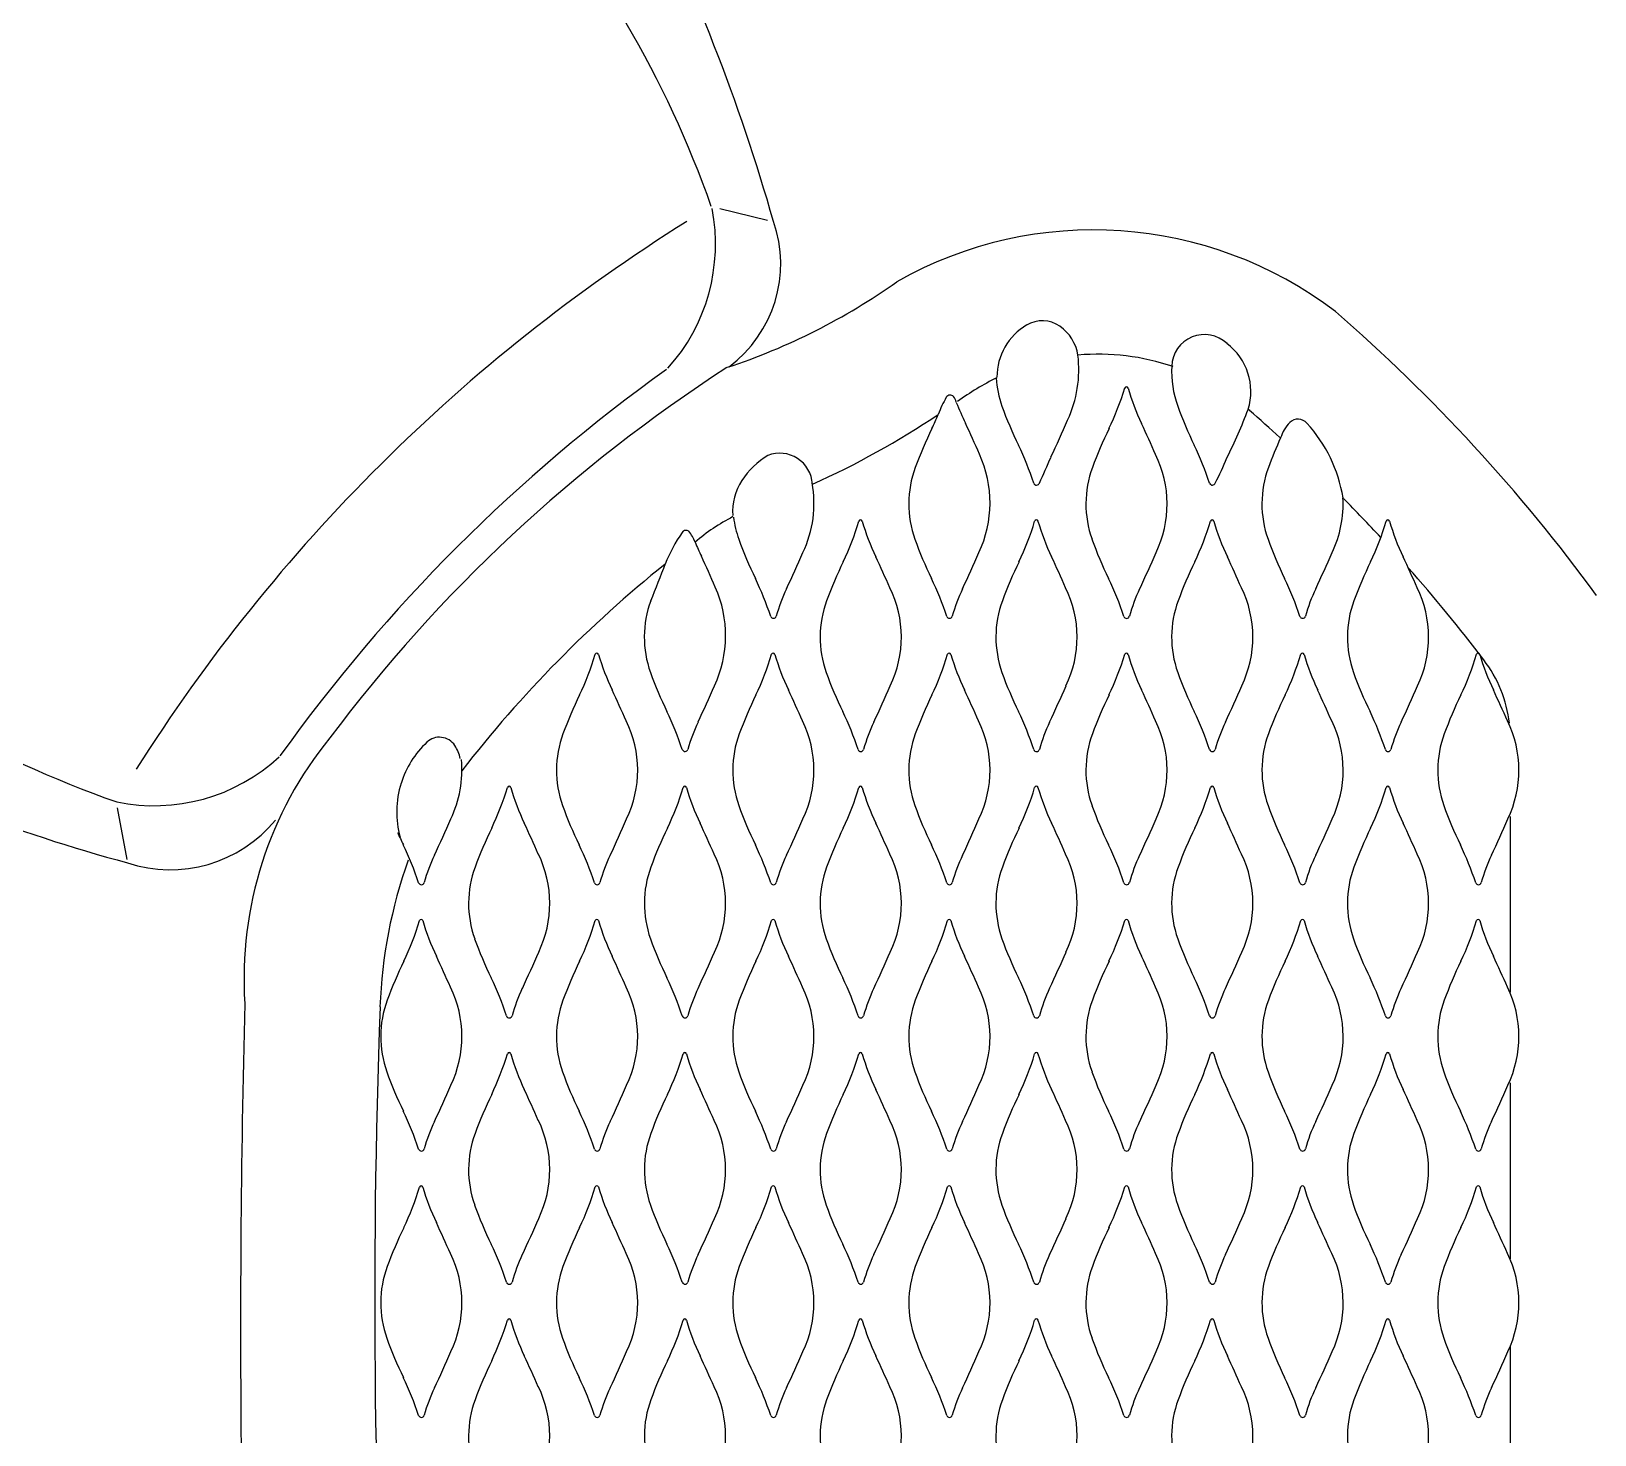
# Model space of a CAD drawing. Extents: x 0 to 78, y -21 to 126.
# Drawn here: x 24.27 to 51.35, y 37.06 to 61.36 of the extents above; entities that cross this region are included whole.
import ezdxf

# ---------------------------------------------------------------- set-up
doc = ezdxf.new("R2010")
doc.units = 0
doc.header["$MEASUREMENT"] = 0
doc.layers.add('1', color=4, linetype='Continuous')

# ---------------------------------------------------------------- blocks, each defined once
blk = doc.blocks.new('FWPATTERN')
at = {"layer": '1', "color": 3, "linetype": 'Continuous'}
for centre, radius, start, end in [((-4.514, 3.18), 4.736, 334.3129, 343.4483), ((0.055, 1.822), 0.03, 16.0619, 163.4483), ((3.805, 2.902), 3.873, 196.0619, 205.8405), ((6.322, -2.079), 7.308, 153.9837, 159.7321), ((-30.508, -13.091), 33.984, 23.9011, 24.8926), ((-1.177, -0.177), 1.938, 334.2345, 26.1786), ((1.173, -0.177), 1.819, 159.7321, 199.6416), ((5.466, 1.355), 6.378, 199.6416, 206.2619), ((-20.381, 8.084), 22.843, 334.7846, 336.5121), ((-5.227, -3.856), 5.517, 18.2926, 25.6581), ((3.053, -2.951), 3.06, 154.7846, 164.2888), ((0.059, -2.109), 0.05, 198.2926, 344.2888)]:
    blk.add_arc(centre, radius, start, end, dxfattribs=at)
blk = doc.blocks.new('2018 PRODIGY HL')
at = {"layer": '1', "color": 3, "linetype": 'Continuous'}
for p, q in [((36.129, 58.292), (36.951, 58.092)), ((25.692, 47.914), (25.858, 47.021))]:
    blk.add_line(p, q, dxfattribs=at)
at = {"layer": '1', "color": 2, "linetype": 'Continuous'}
for p, q in [((49.821, 44.72), (49.821, 47.764)), ((49.821, 40.105), (49.821, 43.149)), ((49.821, 36.518), (49.821, 38.584))]:
    blk.add_line(p, q, dxfattribs=at)
for centre, radius, start, end in [((51.405, 32.862), 42.004, 122.3103, 147.8293), ((42.684, 51.769), 4, 71.1334, 95.0823), ((43.02, 51.136), 4.716, 116.3505, 126.0479), ((32.016, 66.417), 14.106, 293.8993, 304.0325), ((26.377, 32.947), 28.903, 47.7026, 49.0948), ((26.377, 32.947), 28.903, 42.8293, 44.6849), ((37.982, 49.842), 3.514, 117.6162, 130.5197), ((48.563, 35.437), 21.398, 128.7157, 142.1897), ((26.377, 32.947), 28.903, 37.3369, 41.4271), ((47.559, 49.105), 2.261, 6.9139, 37.3369), ((38.654, 44.16), 8.418, 160.2358, 177.9142), ((169.397, 39.398), 139.247, 177.91418, 183.47616)]:
    blk.add_arc(centre, radius, start, end, dxfattribs=at)
at = {"layer": '1', "color": 3, "linetype": 'Continuous'}
for centre, radius, start, end in [((18.545, 52.171), 18.49, 19.4482, 41.1661), ((4.027, 48.613), 34.357, 15.9708, 26.7297), ((32.844, 57.673), 3.209, 317.9873, 11.0753), ((51.588, 32.412), 30.252, 121.9958, 147.6921), ((34.947, 57.338), 2.234, 306.911, 19.0228), ((42.599, 51.019), 6.903, 52.6409, 119.5435), ((32.764, 66.106), 11.128, 288.3265, 305.3062), ((41.713, 55.817), 0.531, 55.0188, 121.0468), ((27.227, 33.962), 29.848, 36.2028, 49.0528), ((41.962, 55.378), 1.035, 119.8568, 180.4131), ((41.586, 55.636), 0.752, 8.9371, 55.0188), ((44.52, 55.542), 0.567, 46.4387, 177.9538), ((44.281, 55.123), 1.042, 342.7941, 52.8292), ((50.774, 33.07), 26.753, 122.8788, 143.1262), ((40.267, 55.502), 2.077, 335.1067, 6.925), ((45.77, 55.482), 1.819, 177.4898, 199.6416), ((51.937, 32.072), 28.793, 125.5343, 144.4529), ((42.726, 55.482), 1.819, 184.0287, 199.6416), ((41.883, 53.974), 2.112, 150.2242, 159.0955), ((40.116, 54.985), 0.0761, 39.8872, 150.2242), ((40.013, 54.899), 0.21, 11.5202, 39.8872), ((35.532, 56.533), 4.736, 334.3129, 337.5904), ((47.131, 57.764), 7.466, 202.2776, 205.2938), ((47.02, 57.015), 6.378, 199.6416, 206.2619), ((50.064, 57.015), 6.378, 199.6416, 206.2619), ((36.447, 58.162), 9.443, 333.6629, 339.235), ((42.684, 51.769), 4, 49.0948, 49.5944), ((46.367, 51.275), 7.308, 153.9837, 159.7321), ((29.114, 49.17), 12.495, 22.9261, 25.6264), ((26.411, 61.365), 17.121, 334.4816, 336.8283), ((46.437, 54.143), 0.623, 134.8367, 163.568), ((46.14, 54.442), 0.202, 40.51, 134.8367), ((44.461, 52.885), 2.491, 9.2229, 42.645), ((36.327, 51.803), 5.517, 18.2926, 25.6581), ((39.371, 51.803), 5.517, 18.2926, 25.6581), ((52.483, 51.275), 7.308, 155.3781, 159.7321), ((37.685, 52.814), 1.403, 121.1461, 146.863), ((37.167, 53.49), 0.564, 3.1623, 111.5559), ((38.788, 53.195), 2.019, 334.7602, 24.6765), ((29.601, 59.189), 13.319, 334.8899, 337.0178), ((41.094, 55.501), 4.11, 331.4635, 338.1768), ((41.218, 53.176), 1.819, 159.7321, 199.6416), ((47.334, 53.176), 1.819, 159.7321, 199.6416), ((37.342, 53.038), 0.993, 146.863, 183.5893), ((35.82, 53.176), 1.938, 334.2345, 10.7951), ((41.613, 53.551), 0.05, 198.2926, 344.2888), ((44.657, 53.551), 0.05, 198.2926, 344.2888), ((44.984, 53.176), 1.938, 334.2345, 3.2022), ((38.169, 53.176), 1.819, 187.2529, 199.6416), ((37.954, 50.994), 3, 145.7096, 157.6783), ((35.543, 52.638), 0.0808, 51.6283, 145.7096), ((35, 52.246), 0.748, 20.9607, 37.5484), ((42.463, 54.709), 6.378, 199.6416, 206.2619), ((45.512, 54.709), 6.378, 199.6416, 206.2619), ((51.628, 54.709), 6.378, 199.6416, 206.2619), ((45.258, 56.707), 10.439, 203.6841, 205.1434), ((25.775, 47.447), 11.132, 22.6466, 25.6801), ((16.615, 61.438), 22.843, 334.7846, 336.5121), ((19.664, 61.438), 22.843, 334.7846, 336.5121), ((25.78, 61.438), 22.843, 334.7846, 336.5121), ((-1.895, 66.323), 39.699, 338.0747, 339.0755), ((34.169, 50.897), 2.058, 335.0022, 23.9825), ((31.77, 49.497), 5.517, 18.2926, 25.6581), ((34.819, 49.497), 5.517, 18.2926, 25.6581), ((40.935, 49.497), 5.517, 18.2926, 25.6581), ((31.897, 65.775), 18.815, 229.3842, 250.7185), ((36.638, 50.87), 1.819, 159.7321, 199.6416), ((40.05, 50.403), 3.06, 154.7846, 164.2888), ((43.099, 50.403), 3.06, 154.7846, 164.2888), ((49.215, 50.403), 3.06, 154.7846, 164.2888), ((37.056, 51.245), 0.05, 198.2926, 344.2888), ((40.105, 51.245), 0.05, 198.2926, 344.2888), ((46.221, 51.245), 0.05, 198.2926, 344.2888), ((40.932, 52.402), 6.378, 199.6416, 206.2619), ((15.084, 59.132), 22.843, 334.7846, 336.5121), ((30.239, 47.191), 5.517, 18.2926, 25.6581), ((38.519, 48.096), 3.06, 154.7846, 164.2888), ((33.237, 74.323), 28.337, 242.7408, 254.93), ((34.489, 44.951), 6.602, 140.8031, 183.6963), ((32.18, 47.846), 1.648, 133.0881, 162.6625), ((31.272, 48.817), 0.319, 33.2309, 133.0881), ((26.334, 51.13), 3.181, 258.2096, 312.8484), ((29.723, 48.564), 1.938, 334.2345, 5.4719), ((30.966, 48.617), 0.684, 12.8042, 33.2309), ((35.525, 48.939), 0.05, 198.2926, 344.2888), ((32.195, 47.842), 1.664, 162.6625, 195.3016), ((26.61, 49.206), 2.364, 251.7413, 320.4713), ((10.518, 56.825), 22.843, 334.7846, 336.5121), ((36.366, 50.096), 6.378, 204.1278, 206.2619), ((25.673, 44.885), 5.517, 18.2926, 25.6581), ((33.953, 45.79), 3.06, 154.7846, 164.2888), ((30.959, 46.632), 0.05, 198.2926, 344.2888), ((238.469, 38.926), 210.642, 178.47678, 182.91276)]:
    blk.add_arc(centre, radius, start, end, dxfattribs=at)
for p in [(43.113, 53.353), (38.51, 51.047), (41.554, 51.047), (44.598, 51.047), (47.642, 51.047), (33.944, 48.741), (36.997, 48.741), (40.046, 48.741), (43.113, 48.741), (46.162, 48.741), (49.206, 48.741), (32.422, 46.435), (35.466, 46.435), (38.51, 46.435), (41.554, 46.435), (44.598, 46.435), (47.642, 46.435), (30.9, 44.129), (33.944, 44.129), (36.997, 44.129), (40.046, 44.129), (43.113, 44.129), (46.162, 44.129), (49.206, 44.129), (32.422, 41.823), (35.466, 41.823), (38.51, 41.823), (41.554, 41.823), (44.598, 41.823), (47.642, 41.823), (30.9, 39.516), (33.944, 39.517), (36.997, 39.517), (40.046, 39.517), (43.113, 39.517), (46.162, 39.517), (49.206, 39.517), (32.422, 37.21), (35.466, 37.21), (38.51, 37.21), (41.554, 37.21), (44.598, 37.21), (47.642, 37.21)]:
    blk.add_blockref('FWPATTERN', p, dxfattribs=at)

msp = doc.modelspace()

# ---------------------------------------------------------------- block references
at = {"layer": '1'}
msp.add_blockref('2018 PRODIGY HL', (0.07, 0), dxfattribs=at)

doc.saveas('drawing.dxf')
